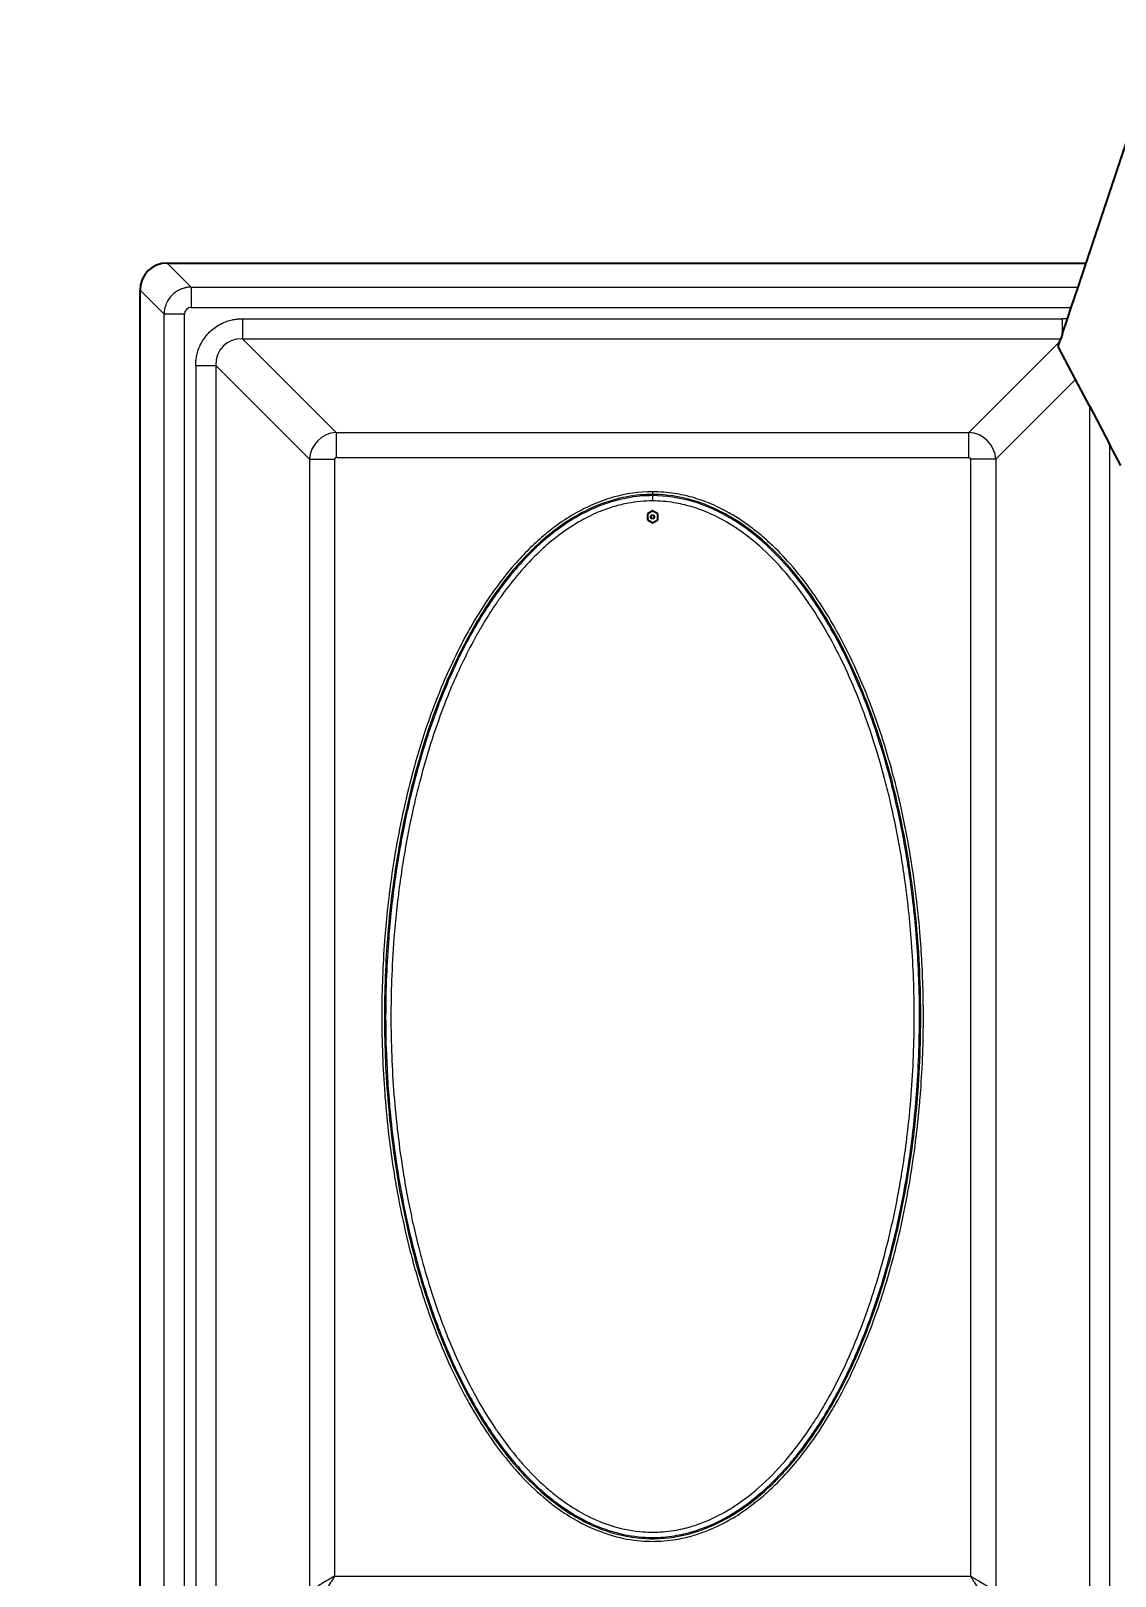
# Model space of a CAD drawing. Header units: millimetres. Extents: x 0 to 1486, y 0 to 1051.
# Drawn here: x 1017.37 to 1048.79, y 242.99 to 287.73 of the extents above; entities that cross this region are included whole.
import ezdxf

# ---------------------------------------------------------------- set-up
doc = ezdxf.new("R2010")
doc.units = ezdxf.units.MM
doc.header["$LTSCALE"] = 1.25
for name, color, linetype, lineweight, true_color in [('Bemaßungen(DIN)', 7, 'Continuous', 5, 0x262659), ('Sichtbare Kanten(DIN)', 7, 'Continuous', 25, 0x262659), ('Sichtbare tangentiale Kanten(DIN)', 7, 'Continuous', 15, 0x1a1a3e)]:
    doc.layers.add(name, color=color, linetype=linetype, lineweight=lineweight, true_color=true_color)
doc.styles.add('Aktuell-DINGroßer Text', font='arial.ttf')
doc.dimstyles.new('STANDARD-DIN', dxfattribs={"dimscale": 1.25, "dimtxt": 5.25, "dimasz": 2.5, "dimexe": 3.175, "dimexo": 0, "dimgap": 0.8, "dimtad": 1, "dimrnd": 1e-08, "dimtxsty": 'Aktuell-DINGroßer Text', "dimcen": 0.09, "dimdle": 10, "dimclrd": 256, "dimclre": 256, "dimclrt": 256, "dimazin": 2, "dimtfac": 0.666667, "dimtmove": 0, "dimatfit": 3, "dimfxl": 1, "dimtolj": 1, "dimlwd": 25, "dimlwe": 25, "dimarcsym": 0})

# ---------------------------------------------------------------- blocks, each defined once
blk = doc.blocks.new('*D37')
at = {"layer": 'Bemaßungen(DIN)', "color": 250, "linetype": 'Continuous', "lineweight": 25, "true_color": 0x3f3f3f, "transparency": 16777216}
for p, q in [((1105.173, 296.347), (1131.662, 297.272)), ((1081.138, 283.508), (1131.662, 281.744))]:
    blk.add_line(p, q, dxfattribs=at)
for start, end in [(2.81942, 3.63885), (358, 2), (356.36115, 357.18058)]:
    blk.add_arc((909.321, 289.508), 218.508, start, end, dxfattribs=at)
at = {"layer": 'Bemaßungen(DIN)', "color": 250, "linetype": 'Continuous', "true_color": 0x3f3f3f, "transparency": 16777216}
for points in [[(1128.085, 300.278), (1127.044, 300.234), (1127.696, 297.134)], [(1127.044, 278.782), (1128.085, 278.738), (1127.696, 281.882)]]:
    blk.add_solid(points, dxfattribs=at)
at = {"layer": 'Defpoints', "color": 0, "linetype": 'Continuous', "transparency": 16777216}
for p in [(1105.173, 296.347), (909.321, 289.508), (1127.814, 286.966), (1081.138, 283.508)]:
    blk.add_point(p, dxfattribs=at)
at = {"layer": 'Bemaßungen(DIN)', "color": 179, "linetype": 'Continuous', "lineweight": 25, "true_color": 0x262659, "transparency": 16777216, "insert": (1120.267, 285.488), "char_height": 6.5625, "attachment_point": 1, "rotation": 90, "style": 'Aktuell-DINGroßer Text'}
blk.add_mtext('\\A1;4°', dxfattribs=at)
blk = doc.blocks.new('_DotSmall')
at = {"color": 0, "linetype": 'ByBlock', "const_width": 0.5}
blk.add_lwpolyline([(-0.0625, 0, 1), (0.0625, 0, 1)], format="xyb", close=True, dxfattribs=at)
blk = doc.blocks.new('*D87')
at = {"layer": 'Bemaßungen(DIN)', "color": 250, "linetype": 'Continuous', "lineweight": 25, "true_color": 0x3f3f3f, "transparency": 16777216}
for p, q in [((1035.388, 355.358), (1173.308, 355.358)), ((1169.339, 223.658), (1169.339, 355.358)), ((1035.388, 223.658), (1173.308, 223.658))]:
    blk.add_line(p, q, dxfattribs=at)
at = {"layer": 'Defpoints', "color": 0, "linetype": 'Continuous', "transparency": 16777216}
for p in [(1035.388, 355.358), (1169.339, 355.358), (1035.388, 223.658)]:
    blk.add_point(p, dxfattribs=at)
at = {"layer": 'Bemaßungen(DIN)', "color": 250, "linetype": 'Continuous', "lineweight": 25, "true_color": 0x3f3f3f, "transparency": 16777216, "xscale": 3.125, "yscale": 3.125, "zscale": 3.125}
for p, rotation in [((1169.339, 355.358), 90), ((1169.339, 223.658), 270)]:
    blk.add_blockref('_DotSmall', p, dxfattribs=dict(at, rotation=rotation))
at = {"layer": 'Bemaßungen(DIN)', "color": 179, "linetype": 'Continuous', "lineweight": 25, "true_color": 0x262659, "transparency": 16777216, "insert": (1160.451, 273.185), "char_height": 6.5625, "attachment_point": 1, "rotation": 90, "style": 'Aktuell-DINGroßer Text'}
blk.add_mtext('\\A1;131,7{\\H4.375;±0,1}', dxfattribs=at)

msp = doc.modelspace()

# ---------------------------------------------------------------- linework, layer by layer
at = {"layer": 'Sichtbare Kanten(DIN)'}
for p, q in [((1047.948, 281.008), (1056.011, 305.198)), ((1021.326, 281.008), (1047.948, 281.008)), ((1047.717, 280.314), (1047.948, 281.008)), ((1020.538, 167.096), (1020.538, 280.22)), ((1047.52, 279.724), (1047.717, 280.314)), ((1047.408, 279.389), (1047.52, 279.724)), ((1047.267, 278.966), (1047.408, 279.389)), ((1047.191, 278.737), (1047.216, 278.814)), ((1047.267, 278.966), (1047.216, 278.814)), ((1047.142, 278.59), (1047.191, 278.737)), ((1047.643, 277.637), (1047.142, 278.59)), ((1048.044, 276.874), (1047.643, 277.637)), ((1048.044, 276.874), (1048.626, 275.766)), ((1048.954, 275.142), (1048.626, 275.766)), ((1035.388, 273.831), (1035.238, 273.745)), ((1035.238, 273.745), (1035.238, 273.572)), ((1035.238, 273.572), (1035.388, 273.485)), ((1035.338, 273.687), (1035.388, 273.716)), ((1035.338, 273.629), (1035.338, 273.687)), ((1035.388, 273.6), (1035.338, 273.629)), ((1035.538, 273.745), (1035.388, 273.831)), ((1035.388, 273.716), (1035.438, 273.687)), ((1035.438, 273.629), (1035.388, 273.6)), ((1035.388, 273.485), (1035.538, 273.572)), ((1035.438, 273.687), (1035.438, 273.629)), ((1035.538, 273.572), (1035.538, 273.745))]:
    msp.add_line(p, q, dxfattribs=at)
msp.add_ellipse((1021.351, 280.196), major_axis=(-0.583, 0.583), ratio=0.970288, start_param=5.512866, end_param=7.053504, dxfattribs=at)
at = {"layer": 'Sichtbare tangentiale Kanten(DIN)'}
for p, q in [((1021.326, 281.008), (1022.02, 280.314)), ((1020.538, 280.22), (1021.232, 279.527)), ((1022.02, 280.314), (1047.717, 280.314)), ((1022.02, 280.314), (1022.02, 279.724)), ((1022.02, 279.724), (1047.52, 279.724)), ((1021.232, 167.79), (1021.232, 279.527)), ((1021.823, 279.527), (1021.232, 279.527)), ((1021.823, 167.79), (1021.823, 279.527)), ((1023.509, 279.396), (1047.267, 279.396)), ((1023.509, 279.396), (1023.509, 278.814)), ((1047.267, 278.966), (1047.267, 279.396)), ((1023.509, 278.814), (1047.216, 278.814)), ((1023.509, 278.814), (1026.221, 276.102)), ((1047.191, 278.737), (1044.556, 276.102)), ((1022.151, 278.037), (1022.151, 241.956)), ((1022.151, 278.037), (1022.733, 278.037)), ((1022.733, 278.037), (1022.733, 241.956)), ((1022.733, 278.037), (1025.445, 275.326)), ((1047.643, 277.637), (1045.332, 275.326)), ((1048.044, 276.874), (1048.044, 241.956)), ((1026.221, 276.102), (1044.556, 276.102)), ((1026.221, 276.102), (1026.221, 275.374)), ((1044.556, 275.374), (1044.556, 276.102)), ((1048.626, 275.766), (1048.626, 241.956)), ((1025.445, 275.326), (1025.445, 242.538)), ((1025.445, 275.326), (1026.172, 275.326)), ((1026.172, 275.326), (1026.172, 242.986)), ((1026.221, 275.374), (1044.556, 275.374)), ((1045.332, 275.326), (1044.604, 275.326)), ((1044.604, 275.326), (1044.604, 242.986)), ((1045.332, 275.326), (1045.332, 242.538)), ((1035.388, 274.385), (1035.388, 274.309)), ((1035.388, 274.309), (1035.388, 274.273)), ((1035.388, 274.273), (1035.388, 274.119)), ((1026.172, 242.986), (1044.604, 242.986))]:
    msp.add_line(p, q, dxfattribs=at)
for centre, major_axis, ratio, start_param, end_param in [((1022.026, 279.521), (0.146, -0.146), 0.970883, 2.370846, 3.912339), ((1023.593, 277.953), (-0.65, 0.65), 0.870843, 5.527084, 7.039287), ((1026.224, 275.323), (0.566, 0.566), 0.950188, 0.814511, 2.327081), ((1044.553, 275.323), (-0.566, 0.566), 0.950188, 3.956104, 5.468674), ((1026.224, 275.323), (-0.0375, 0.0375), 0.943242, 5.526901, 7.03947), ((1044.553, 275.323), (0.0375, 0.0375), 0.943242, 5.526901, 7.03947)]:
    msp.add_ellipse(centre, major_axis=major_axis, ratio=ratio, start_param=start_param, end_param=end_param, dxfattribs=at)
for points, knots in [([(1022.02, 280.314), (1021.991, 280.314), (1021.962, 280.312), (1021.933, 280.308), (1021.911, 280.305), (1021.889, 280.301), (1021.868, 280.296), (1021.861, 280.295), (1021.854, 280.293), (1021.847, 280.291), (1021.818, 280.284), (1021.79, 280.276), (1021.763, 280.266), (1021.749, 280.261), (1021.735, 280.255), (1021.722, 280.25), (1021.708, 280.244), (1021.695, 280.238), (1021.682, 280.231), (1021.603, 280.192), (1021.531, 280.14), (1021.468, 280.078), (1021.406, 280.016), (1021.354, 279.943), (1021.315, 279.864), (1021.309, 279.851), (1021.303, 279.838), (1021.297, 279.825), (1021.291, 279.811), (1021.286, 279.797), (1021.281, 279.784), (1021.271, 279.756), (1021.262, 279.728), (1021.255, 279.7), (1021.253, 279.693), (1021.252, 279.686), (1021.25, 279.678), (1021.245, 279.657), (1021.242, 279.635), (1021.239, 279.614), (1021.235, 279.585), (1021.233, 279.556), (1021.232, 279.527)], [-3.12982, -3.12982, -3.12982, -3.12982, -3.041776, -3.041776, -3.041776, -2.975742, -2.975742, -2.975742, -2.953731, -2.953731, -2.953731, -2.865686, -2.865686, -2.865686, -2.821663, -2.821663, -2.821663, -2.777642, -2.777642, -2.777642, -2.513508, -2.513508, -2.513508, -2.249374, -2.249374, -2.249374, -2.205353, -2.205353, -2.205353, -2.161329, -2.161329, -2.161329, -2.073285, -2.073285, -2.073285, -2.051273, -2.051273, -2.051273, -1.98524, -1.98524, -1.98524, -1.897195, -1.897195, -1.897195, -1.897195]), ([(1022.151, 278.037), (1022.151, 278.063), (1022.151, 278.089), (1022.153, 278.115), (1022.154, 278.134), (1022.155, 278.154), (1022.157, 278.173), (1022.158, 278.179), (1022.158, 278.186), (1022.159, 278.192), (1022.162, 278.218), (1022.165, 278.243), (1022.169, 278.269), (1022.172, 278.281), (1022.174, 278.294), (1022.176, 278.307), (1022.179, 278.319), (1022.181, 278.332), (1022.184, 278.344), (1022.19, 278.369), (1022.196, 278.394), (1022.203, 278.419), (1022.21, 278.443), (1022.217, 278.468), (1022.226, 278.492), (1022.234, 278.516), (1022.243, 278.54), (1022.252, 278.563), (1022.262, 278.587), (1022.272, 278.61), (1022.283, 278.633), (1022.338, 278.747), (1022.408, 278.853), (1022.492, 278.948), (1022.509, 278.966), (1022.526, 278.985), (1022.544, 279.003), (1022.562, 279.02), (1022.58, 279.038), (1022.599, 279.054), (1022.693, 279.138), (1022.799, 279.209), (1022.914, 279.263), (1022.937, 279.274), (1022.96, 279.284), (1022.983, 279.294), (1023.007, 279.303), (1023.031, 279.312), (1023.055, 279.321), (1023.079, 279.329), (1023.103, 279.337), (1023.128, 279.343), (1023.152, 279.35), (1023.177, 279.357), (1023.202, 279.362), (1023.215, 279.365), (1023.227, 279.368), (1023.24, 279.37), (1023.252, 279.373), (1023.265, 279.375), (1023.278, 279.377), (1023.303, 279.381), (1023.329, 279.385), (1023.354, 279.387), (1023.361, 279.388), (1023.367, 279.389), (1023.373, 279.389), (1023.393, 279.391), (1023.412, 279.393), (1023.431, 279.394), (1023.457, 279.395), (1023.483, 279.396), (1023.509, 279.396)], [-5.513202, -5.513202, -5.513202, -5.513202, -5.436809, -5.436809, -5.436809, -5.379514, -5.379514, -5.379514, -5.360415, -5.360415, -5.360415, -5.284022, -5.284022, -5.284022, -5.245825, -5.245825, -5.245825, -5.207629, -5.207629, -5.207629, -5.131235, -5.131235, -5.131235, -5.054842, -5.054842, -5.054842, -4.978448, -4.978448, -4.978448, -4.902055, -4.902055, -4.902055, -4.520088, -4.520088, -4.520088, -4.443694, -4.443694, -4.443694, -4.367301, -4.367301, -4.367301, -3.985334, -3.985334, -3.985334, -3.90894, -3.90894, -3.90894, -3.832547, -3.832547, -3.832547, -3.756153, -3.756153, -3.756153, -3.67976, -3.67976, -3.67976, -3.641563, -3.641563, -3.641563, -3.603367, -3.603367, -3.603367, -3.526973, -3.526973, -3.526973, -3.507875, -3.507875, -3.507875, -3.45058, -3.45058, -3.45058, -3.374186, -3.374186, -3.374186, -3.374186]), ([(1047.408, 279.389), (1047.406, 279.389), (1047.405, 279.389), (1047.403, 279.389), (1047.384, 279.391), (1047.364, 279.393), (1047.345, 279.394), (1047.319, 279.395), (1047.293, 279.396), (1047.267, 279.396)], [-3.5130653, -3.5130653, -3.5130653, -3.5130653, -3.5078747, -3.5078747, -3.5078747, -3.4505797, -3.4505797, -3.4505797, -3.3741862, -3.3741862, -3.3741862, -3.3741862]), ([(1035.388, 274.385), (1035.601, 274.385), (1035.815, 274.368), (1036.025, 274.335), (1036.197, 274.308), (1036.367, 274.271), (1036.534, 274.224), (1036.71, 274.174), (1036.882, 274.114), (1037.051, 274.044), (1037.24, 273.965), (1037.423, 273.875), (1037.601, 273.775), (1037.733, 273.7), (1037.863, 273.62), (1037.989, 273.535), (1038.183, 273.403), (1038.37, 273.26), (1038.549, 273.109), (1038.641, 273.031), (1038.73, 272.951), (1038.817, 272.87), (1039.012, 272.687), (1039.198, 272.495), (1039.374, 272.294), (1039.598, 272.04), (1039.807, 271.774), (1040.003, 271.498), (1040.031, 271.458), (1040.059, 271.418), (1040.087, 271.378), (1040.307, 271.06), (1040.511, 270.731), (1040.7, 270.394), (1040.725, 270.35), (1040.75, 270.306), (1040.774, 270.262), (1040.935, 269.967), (1041.086, 269.666), (1041.228, 269.361), (1041.391, 269.008), (1041.542, 268.65), (1041.681, 268.287), (1041.956, 267.572), (1042.187, 266.84), (1042.381, 266.1), (1042.383, 266.094), (1042.384, 266.088), (1042.386, 266.082), (1042.582, 265.333), (1042.74, 264.575), (1042.865, 263.811), (1042.932, 263.406), (1042.989, 262.999), (1043.037, 262.591), (1043.079, 262.231), (1043.115, 261.869), (1043.143, 261.507), (1043.189, 260.928), (1043.218, 260.347), (1043.229, 259.766), (1043.233, 259.573), (1043.235, 259.381), (1043.235, 259.189), (1043.235, 258.468), (1043.209, 257.748), (1043.156, 257.03), (1043.152, 256.977), (1043.148, 256.923), (1043.144, 256.87), (1043.082, 256.099), (1042.99, 255.33), (1042.865, 254.566), (1042.864, 254.558), (1042.863, 254.55), (1042.861, 254.543), (1042.737, 253.787), (1042.58, 253.036), (1042.386, 252.296), (1042.337, 252.109), (1042.286, 251.923), (1042.233, 251.738), (1042.071, 251.18), (1041.888, 250.628), (1041.679, 250.086), (1041.644, 249.993), (1041.607, 249.9), (1041.57, 249.807), (1041.318, 249.182), (1041.031, 248.571), (1040.701, 247.983), (1040.656, 247.905), (1040.611, 247.827), (1040.566, 247.749), (1040.415, 247.494), (1040.256, 247.243), (1040.087, 246.999), (1039.989, 246.858), (1039.887, 246.718), (1039.783, 246.582), (1039.652, 246.411), (1039.516, 246.245), (1039.374, 246.083), (1039.189, 245.873), (1038.995, 245.671), (1038.789, 245.481), (1038.711, 245.409), (1038.631, 245.338), (1038.549, 245.269), (1038.329, 245.083), (1038.097, 244.91), (1037.854, 244.755), (1037.771, 244.702), (1037.686, 244.651), (1037.601, 244.603), (1037.382, 244.479), (1037.154, 244.371), (1036.919, 244.281), (1036.793, 244.233), (1036.664, 244.19), (1036.534, 244.153), (1036.379, 244.109), (1036.221, 244.074), (1036.063, 244.048), (1035.84, 244.011), (1035.614, 243.992), (1035.388, 243.992), (1035.277, 243.992), (1035.166, 243.997), (1035.055, 244.006), (1034.781, 244.028), (1034.508, 244.078), (1034.243, 244.153), (1034.238, 244.154), (1034.234, 244.156), (1034.229, 244.157), (1033.937, 244.24), (1033.654, 244.354), (1033.383, 244.491), (1033.313, 244.527), (1033.244, 244.564), (1033.176, 244.603), (1032.944, 244.734), (1032.721, 244.882), (1032.509, 245.043), (1032.413, 245.116), (1032.319, 245.191), (1032.227, 245.269), (1031.992, 245.468), (1031.77, 245.683), (1031.56, 245.908), (1031.507, 245.966), (1031.454, 246.024), (1031.402, 246.083), (1031.147, 246.374), (1030.91, 246.681), (1030.69, 246.999), (1030.67, 247.028), (1030.65, 247.057), (1030.631, 247.086), (1030.433, 247.377), (1030.248, 247.677), (1030.076, 247.983), (1030.02, 248.082), (1029.966, 248.181), (1029.913, 248.281), (1029.638, 248.799), (1029.395, 249.333), (1029.179, 249.878), (1029.151, 249.947), (1029.124, 250.016), (1029.097, 250.086), (1028.889, 250.628), (1028.705, 251.18), (1028.544, 251.738), (1028.49, 251.923), (1028.439, 252.109), (1028.39, 252.296), (1028.223, 252.935), (1028.083, 253.581), (1027.968, 254.232), (1027.948, 254.343), (1027.929, 254.455), (1027.911, 254.566), (1027.786, 255.33), (1027.694, 256.099), (1027.633, 256.87), (1027.631, 256.898), (1027.628, 256.927), (1027.626, 256.955), (1027.57, 257.698), (1027.542, 258.443), (1027.542, 259.189), (1027.542, 259.26), (1027.542, 259.33), (1027.542, 259.401), (1027.547, 260.104), (1027.577, 260.807), (1027.633, 261.507), (1027.643, 261.638), (1027.654, 261.768), (1027.667, 261.898), (1027.726, 262.538), (1027.807, 263.177), (1027.911, 263.811), (1027.971, 264.174), (1028.038, 264.537), (1028.113, 264.897), (1028.196, 265.294), (1028.288, 265.689), (1028.39, 266.082), (1028.502, 266.508), (1028.626, 266.932), (1028.763, 267.351), (1028.866, 267.667), (1028.978, 267.981), (1029.097, 268.291), (1029.152, 268.433), (1029.208, 268.574), (1029.266, 268.714), (1029.497, 269.274), (1029.757, 269.821), (1030.052, 270.35), (1030.06, 270.365), (1030.068, 270.379), (1030.076, 270.394), (1030.266, 270.731), (1030.469, 271.06), (1030.69, 271.378), (1030.699, 271.392), (1030.709, 271.406), (1030.719, 271.42), (1030.931, 271.723), (1031.158, 272.016), (1031.402, 272.294), (1031.531, 272.44), (1031.664, 272.582), (1031.803, 272.719), (1031.939, 272.854), (1032.081, 272.984), (1032.227, 273.109), (1032.359, 273.221), (1032.496, 273.328), (1032.636, 273.429), (1032.81, 273.554), (1032.99, 273.67), (1033.175, 273.775), (1033.325, 273.859), (1033.48, 273.937), (1033.637, 274.006), (1033.834, 274.092), (1034.036, 274.165), (1034.243, 274.224), (1034.615, 274.329), (1035.002, 274.385), (1035.388, 274.385)], [0, 0, 0, 0, 0.639708, 0.639708, 0.639708, 1.160348, 1.160348, 1.160348, 1.708499, 1.708499, 1.708499, 2.321068, 2.321068, 2.321068, 2.777127, 2.777127, 2.777127, 3.481707, 3.481707, 3.481707, 3.840961, 3.840961, 3.840961, 4.642216, 4.642216, 4.642216, 5.656868, 5.656868, 5.656868, 5.802986, 5.802986, 5.802986, 6.963587, 6.963587, 6.963587, 7.114552, 7.114552, 7.114552, 8.124051, 8.124051, 8.124051, 9.289556, 9.289556, 9.289556, 11.587453, 11.587453, 11.587453, 11.605982, 11.605982, 11.605982, 13.927144, 13.927144, 13.927144, 15.159529, 15.159529, 15.159529, 16.248341, 16.248341, 16.248341, 17.992352, 17.992352, 17.992352, 18.569576, 18.569576, 18.569576, 20.730291, 20.730291, 20.730291, 20.890769, 20.890769, 20.890769, 23.211965, 23.211965, 23.211965, 23.235727, 23.235727, 23.235727, 25.53318, 25.53318, 25.53318, 26.112017, 26.112017, 26.112017, 27.854377, 27.854377, 27.854377, 28.153739, 28.153739, 28.153739, 30.175566, 30.175566, 30.175566, 30.445968, 30.445968, 30.445968, 31.33622, 31.33622, 31.33622, 31.85246, 31.85246, 31.85246, 32.496894, 32.496894, 32.496894, 33.336993, 33.336993, 33.336993, 33.657412, 33.657412, 33.657412, 34.522413, 34.522413, 34.522413, 34.818036, 34.818036, 34.818036, 35.57249, 35.57249, 35.57249, 35.978641, 35.978641, 35.978641, 36.46173, 36.46173, 36.46173, 37.139135, 37.139135, 37.139135, 37.472442, 37.472442, 37.472442, 38.299742, 38.299742, 38.299742, 38.313597, 38.313597, 38.313597, 39.224503, 39.224503, 39.224503, 39.460285, 39.460285, 39.460285, 40.259784, 40.259784, 40.259784, 40.620853, 40.620853, 40.620853, 41.545701, 41.545701, 41.545701, 41.781511, 41.781511, 41.781511, 42.942132, 42.942132, 42.942132, 43.047049, 43.047049, 43.047049, 44.102719, 44.102719, 44.102719, 44.442229, 44.442229, 44.442229, 46.200033, 46.200033, 46.200033, 46.423921, 46.423921, 46.423921, 48.166433, 48.166433, 48.166433, 48.745108, 48.745108, 48.745108, 50.727284, 50.727284, 50.727284, 51.066318, 51.066318, 51.066318, 53.387519, 53.387519, 53.387519, 53.473034, 53.473034, 53.473034, 55.708716, 55.708716, 55.708716, 55.921312, 55.921312, 55.921312, 58.029915, 58.029915, 58.029915, 58.421576, 58.421576, 58.421576, 60.351166, 60.351166, 60.351166, 61.455449, 61.455449, 61.455449, 62.672368, 62.672368, 62.672368, 63.995258, 63.995258, 63.995258, 64.993535, 64.993535, 64.993535, 65.448701, 65.448701, 65.448701, 67.264643, 67.264643, 67.264643, 67.314699, 67.314699, 67.314699, 68.475297, 68.475297, 68.475297, 68.525889, 68.525889, 68.525889, 69.636002, 69.636002, 69.636002, 70.220476, 70.220476, 70.220476, 70.796631, 70.796631, 70.796631, 71.316647, 71.316647, 71.316647, 71.957253, 71.957253, 71.957253, 72.473802, 72.473802, 72.473802, 73.117889, 73.117889, 73.117889, 74.278288, 74.278288, 74.278288, 74.278288]), ([(1035.388, 274.309), (1035.65, 274.309), (1036.209, 274.253), (1037.083, 273.983), (1037.962, 273.499), (1038.811, 272.808), (1039.571, 271.98), (1040.202, 271.097), (1040.935, 269.861), (1041.672, 268.217), (1042.297, 266.232), (1042.715, 264.346), (1043.029, 262.256), (1043.195, 259.812), (1043.122, 256.957), (1042.782, 254.26), (1042.224, 251.854), (1041.507, 249.743), (1040.664, 247.98), (1039.706, 246.551), (1038.801, 245.548), (1037.869, 244.814), (1036.98, 244.355), (1036.047, 244.087), (1035.065, 244.033), (1034.144, 244.233), (1033.39, 244.556), (1032.76, 244.935), (1032.158, 245.411), (1031.554, 246.006), (1030.985, 246.695), (1030.444, 247.489), (1029.839, 248.543), (1029.195, 249.959), (1028.556, 251.849), (1028.005, 254.205), (1027.674, 256.774), (1027.585, 259.427), (1027.713, 261.998), (1028.09, 264.65), (1028.682, 266.975), (1029.383, 268.861), (1029.994, 270.128), (1030.61, 271.147), (1031.183, 271.942), (1031.908, 272.754), (1032.733, 273.447), (1033.683, 273.98), (1034.551, 274.253), (1035.141, 274.309), (1035.388, 274.309)], [0, 0, 0, 0, 0.801473, 1.708499, 2.777127, 3.840961, 5.018658, 6.172353, 7.114552, 9.351003, 11.587453, 13.373491, 15.159529, 17.94491, 20.730291, 23.740723, 26.112017, 28.153739, 30.445968, 31.987116, 33.336993, 34.522413, 35.57249, 36.368743, 37.472442, 38.554664, 39.224503, 39.965544, 40.78815, 41.545701, 42.532728, 43.487478, 44.442229, 46.200033, 48.166433, 50.445565, 53.473034, 55.947305, 58.421576, 61.208417, 63.995258, 65.629951, 67.264643, 68.228999, 69.222094, 70.220476, 71.519846, 72.473802, 73.523577, 74.278288, 74.278288, 74.278288, 74.278288]), ([(1035.388, 274.273), (1035.781, 274.273), (1036.174, 274.212), (1036.55, 274.102), (1036.72, 274.052), (1036.887, 273.991), (1037.05, 273.922), (1037.246, 273.838), (1037.437, 273.741), (1037.621, 273.634), (1037.736, 273.566), (1037.849, 273.494), (1037.959, 273.419), (1038.169, 273.275), (1038.37, 273.117), (1038.561, 272.95), (1038.603, 272.913), (1038.646, 272.875), (1038.687, 272.837), (1038.93, 272.614), (1039.158, 272.376), (1039.371, 272.126), (1039.432, 272.055), (1039.492, 271.983), (1039.551, 271.91), (1039.733, 271.683), (1039.904, 271.449), (1040.066, 271.209), (1040.116, 271.135), (1040.165, 271.06), (1040.214, 270.985), (1040.372, 270.738), (1040.522, 270.485), (1040.664, 270.228), (1040.671, 270.215), (1040.678, 270.202), (1040.686, 270.188), (1040.841, 269.904), (1040.986, 269.614), (1041.122, 269.321), (1041.286, 268.969), (1041.436, 268.612), (1041.575, 268.25), (1041.588, 268.216), (1041.601, 268.181), (1041.614, 268.146), (1041.738, 267.819), (1041.852, 267.489), (1041.958, 267.156), (1042.083, 266.763), (1042.197, 266.366), (1042.3, 265.967), (1042.36, 265.733), (1042.416, 265.498), (1042.469, 265.262), (1042.583, 264.755), (1042.681, 264.245), (1042.764, 263.732), (1042.785, 263.6), (1042.806, 263.468), (1042.825, 263.335), (1042.916, 262.715), (1042.985, 262.092), (1043.034, 261.467), (1043.089, 260.762), (1043.118, 260.054), (1043.122, 259.347), (1043.122, 259.294), (1043.122, 259.241), (1043.122, 259.189), (1043.122, 258.428), (1043.093, 257.668), (1043.034, 256.91), (1043.021, 256.745), (1043.006, 256.579), (1042.991, 256.413), (1042.934, 255.822), (1042.859, 255.232), (1042.764, 254.645), (1042.703, 254.265), (1042.633, 253.885), (1042.554, 253.508), (1042.478, 253.14), (1042.393, 252.774), (1042.3, 252.41), (1042.138, 251.782), (1041.95, 251.159), (1041.731, 250.548), (1041.693, 250.442), (1041.654, 250.336), (1041.614, 250.231), (1041.51, 249.955), (1041.399, 249.681), (1041.281, 249.409), (1041.096, 248.985), (1040.894, 248.567), (1040.67, 248.161), (1040.668, 248.157), (1040.666, 248.153), (1040.664, 248.149), (1040.528, 247.902), (1040.385, 247.66), (1040.233, 247.422), (1040.178, 247.337), (1040.123, 247.252), (1040.066, 247.169), (1039.902, 246.926), (1039.728, 246.689), (1039.544, 246.459), (1039.487, 246.389), (1039.429, 246.32), (1039.371, 246.251), (1039.164, 246.009), (1038.944, 245.778), (1038.71, 245.561), (1038.661, 245.516), (1038.611, 245.471), (1038.561, 245.427), (1038.366, 245.257), (1038.162, 245.098), (1037.948, 244.952), (1037.841, 244.879), (1037.732, 244.81), (1037.621, 244.744), (1037.527, 244.69), (1037.432, 244.638), (1037.336, 244.589), (1037.13, 244.485), (1036.918, 244.395), (1036.699, 244.322), (1036.65, 244.305), (1036.6, 244.29), (1036.55, 244.275), (1036.378, 244.224), (1036.203, 244.184), (1036.026, 244.156), (1035.815, 244.122), (1035.602, 244.105), (1035.388, 244.105), (1035.29, 244.105), (1035.191, 244.108), (1035.093, 244.116), (1034.799, 244.138), (1034.508, 244.192), (1034.226, 244.275), (1034.21, 244.28), (1034.193, 244.285), (1034.177, 244.29), (1033.839, 244.394), (1033.515, 244.539), (1033.21, 244.713), (1033.192, 244.723), (1033.174, 244.734), (1033.156, 244.744), (1032.955, 244.862), (1032.763, 244.992), (1032.578, 245.132), (1032.454, 245.226), (1032.333, 245.325), (1032.216, 245.427), (1032.148, 245.486), (1032.082, 245.547), (1032.016, 245.608), (1031.801, 245.811), (1031.598, 246.026), (1031.407, 246.25), (1031.176, 246.52), (1030.962, 246.802), (1030.762, 247.093), (1030.745, 247.118), (1030.727, 247.143), (1030.71, 247.169), (1030.601, 247.33), (1030.496, 247.495), (1030.394, 247.662), (1030.297, 247.822), (1030.203, 247.985), (1030.113, 248.149), (1030.01, 248.335), (1029.912, 248.523), (1029.818, 248.713), (1029.629, 249.096), (1029.457, 249.486), (1029.298, 249.881), (1029.252, 249.997), (1029.206, 250.114), (1029.162, 250.231), (1028.964, 250.756), (1028.789, 251.289), (1028.635, 251.828), (1028.58, 252.021), (1028.527, 252.215), (1028.477, 252.41), (1028.356, 252.879), (1028.25, 253.352), (1028.158, 253.827), (1028.105, 254.099), (1028.056, 254.372), (1028.012, 254.645), (1027.891, 255.396), (1027.802, 256.152), (1027.742, 256.91), (1027.722, 257.166), (1027.706, 257.423), (1027.693, 257.679), (1027.667, 258.182), (1027.654, 258.685), (1027.654, 259.189), (1027.654, 259.582), (1027.662, 259.976), (1027.678, 260.37), (1027.692, 260.736), (1027.714, 261.102), (1027.743, 261.467), (1027.784, 261.997), (1027.84, 262.525), (1027.911, 263.051), (1027.942, 263.279), (1027.976, 263.506), (1028.012, 263.732), (1028.092, 264.223), (1028.185, 264.711), (1028.292, 265.196), (1028.35, 265.454), (1028.411, 265.711), (1028.477, 265.967), (1028.592, 266.415), (1028.721, 266.86), (1028.865, 267.3), (1028.957, 267.584), (1029.056, 267.866), (1029.162, 268.146), (1029.193, 268.229), (1029.225, 268.311), (1029.258, 268.394), (1029.4, 268.754), (1029.553, 269.111), (1029.72, 269.462), (1029.844, 269.721), (1029.974, 269.977), (1030.113, 270.228), (1030.169, 270.33), (1030.226, 270.431), (1030.285, 270.532), (1030.414, 270.752), (1030.549, 270.969), (1030.692, 271.182), (1030.698, 271.191), (1030.704, 271.2), (1030.71, 271.209), (1030.847, 271.412), (1030.991, 271.611), (1031.143, 271.805), (1031.228, 271.914), (1031.315, 272.021), (1031.405, 272.127), (1031.594, 272.347), (1031.793, 272.558), (1032.004, 272.758), (1032.074, 272.823), (1032.144, 272.888), (1032.216, 272.95), (1032.399, 273.111), (1032.591, 273.262), (1032.792, 273.401), (1032.91, 273.483), (1033.031, 273.561), (1033.155, 273.634), (1033.325, 273.733), (1033.5, 273.823), (1033.68, 273.902), (1033.857, 273.98), (1034.04, 274.047), (1034.226, 274.102), (1034.367, 274.143), (1034.51, 274.178), (1034.654, 274.204), (1034.896, 274.249), (1035.142, 274.273), (1035.388, 274.273)], [0, 0, 0, 0, 1.13436, 1.13436, 1.13436, 1.648132, 1.648132, 1.648132, 2.268893, 2.268893, 2.268893, 2.658644, 2.658644, 2.658644, 3.403508, 3.403508, 3.403508, 3.570243, 3.570243, 3.570243, 4.538009, 4.538009, 4.538009, 4.814995, 4.814995, 4.814995, 5.672522, 5.672522, 5.672522, 5.936787, 5.936787, 5.936787, 6.807049, 6.807049, 6.807049, 6.85221, 6.85221, 6.85221, 7.813767, 7.813767, 7.813767, 8.965202, 8.965202, 8.965202, 9.076064, 9.076064, 9.076064, 10.116636, 10.116636, 10.116636, 11.345066, 11.345066, 11.345066, 12.065149, 12.065149, 12.065149, 13.614093, 13.614093, 13.614093, 14.013663, 14.013663, 14.013663, 15.88308, 15.88308, 15.88308, 17.995019, 17.995019, 17.995019, 18.152131, 18.152131, 18.152131, 20.421151, 20.421151, 20.421151, 20.917399, 20.917399, 20.917399, 22.690238, 22.690238, 22.690238, 23.83978, 23.83978, 23.83978, 24.959232, 24.959232, 24.959232, 26.893631, 26.893631, 26.893631, 27.228211, 27.228211, 27.228211, 28.107348, 28.107348, 28.107348, 29.483886, 29.483886, 29.483886, 29.497213, 29.497213, 29.497213, 30.332062, 30.332062, 30.332062, 30.631736, 30.631736, 30.631736, 31.500075, 31.500075, 31.500075, 31.766262, 31.766262, 31.766262, 32.704434, 32.704434, 32.704434, 32.900755, 32.900755, 32.900755, 33.658217, 33.658217, 33.658217, 34.035302, 34.035302, 34.035302, 34.350766, 34.350766, 34.350766, 35.019428, 35.019428, 35.019428, 35.169775, 35.169775, 35.169775, 35.688089, 35.688089, 35.688089, 36.304253, 36.304253, 36.304253, 36.588432, 36.588432, 36.588432, 37.438768, 37.438768, 37.438768, 37.488776, 37.488776, 37.488776, 38.512582, 38.512582, 38.512582, 38.573276, 38.573276, 38.573276, 39.250927, 39.250927, 39.250927, 39.707763, 39.707763, 39.707763, 39.971507, 39.971507, 39.971507, 40.840853, 40.840853, 40.840853, 41.886498, 41.886498, 41.886498, 41.976802, 41.976802, 41.976802, 42.555048, 42.555048, 42.555048, 43.111289, 43.111289, 43.111289, 43.74126, 43.74126, 43.74126, 45.007841, 45.007841, 45.007841, 45.380295, 45.380295, 45.380295, 47.050279, 47.050279, 47.050279, 47.649332, 47.649332, 47.649332, 49.092716, 49.092716, 49.092716, 49.918292, 49.918292, 49.918292, 52.18734, 52.18734, 52.18734, 52.954306, 52.954306, 52.954306, 54.456398, 54.456398, 54.456398, 55.632024, 55.632024, 55.632024, 56.72542, 56.72542, 56.72542, 58.309742, 58.309742, 58.309742, 58.994445, 58.994445, 58.994445, 60.475949, 60.475949, 60.475949, 61.263459, 61.263459, 61.263459, 62.642156, 62.642156, 62.642156, 63.532468, 63.532468, 63.532468, 63.795658, 63.795658, 63.795658, 64.94916, 64.94916, 64.94916, 65.801482, 65.801482, 65.801482, 66.146102, 66.146102, 66.146102, 66.904062, 66.904062, 66.904062, 66.935983, 66.935983, 66.935983, 67.662022, 67.662022, 67.662022, 68.070543, 68.070543, 68.070543, 68.924954, 68.924954, 68.924954, 69.205049, 69.205049, 69.205049, 69.919449, 69.919449, 69.919449, 70.33964, 70.33964, 70.33964, 70.911285, 70.911285, 70.911285, 71.474241, 71.474241, 71.474241, 71.898749, 71.898749, 71.898749, 72.608523, 72.608523, 72.608523, 72.608523]), ([(1035.388, 274.119), (1035.595, 274.119), (1035.802, 274.102), (1036.006, 274.069), (1036.175, 274.042), (1036.343, 274.004), (1036.507, 273.955), (1036.671, 273.907), (1036.832, 273.848), (1036.99, 273.781), (1037.18, 273.7), (1037.365, 273.606), (1037.544, 273.501), (1037.656, 273.436), (1037.765, 273.366), (1037.872, 273.293), (1038.077, 273.152), (1038.273, 272.998), (1038.46, 272.835), (1038.502, 272.798), (1038.543, 272.761), (1038.584, 272.724), (1038.818, 272.509), (1039.038, 272.279), (1039.245, 272.038), (1039.248, 272.035), (1039.251, 272.031), (1039.255, 272.027), (1039.449, 271.8), (1039.632, 271.562), (1039.805, 271.318), (1039.85, 271.253), (1039.895, 271.189), (1039.939, 271.123), (1040.151, 270.81), (1040.347, 270.486), (1040.53, 270.155), (1040.537, 270.141), (1040.544, 270.128), (1040.551, 270.115), (1040.68, 269.88), (1040.801, 269.641), (1040.916, 269.399), (1041.073, 269.07), (1041.218, 268.736), (1041.353, 268.397), (1041.393, 268.296), (1041.432, 268.194), (1041.471, 268.092), (1041.594, 267.768), (1041.707, 267.44), (1041.812, 267.109), (1041.937, 266.719), (1042.049, 266.325), (1042.151, 265.929), (1042.201, 265.736), (1042.248, 265.543), (1042.292, 265.35), (1042.418, 264.806), (1042.524, 264.258), (1042.613, 263.708), (1042.634, 263.576), (1042.654, 263.445), (1042.674, 263.313), (1042.764, 262.696), (1042.833, 262.077), (1042.881, 261.456), (1042.936, 260.754), (1042.965, 260.05), (1042.969, 259.346), (1042.969, 259.293), (1042.969, 259.241), (1042.969, 259.189), (1042.969, 258.432), (1042.94, 257.676), (1042.881, 256.922), (1042.869, 256.762), (1042.855, 256.602), (1042.84, 256.442), (1042.783, 255.849), (1042.708, 255.258), (1042.613, 254.669), (1042.552, 254.291), (1042.482, 253.914), (1042.404, 253.539), (1042.328, 253.174), (1042.244, 252.81), (1042.151, 252.449), (1041.963, 251.716), (1041.738, 250.993), (1041.471, 250.285), (1041.204, 249.577), (1040.894, 248.885), (1040.53, 248.223), (1040.448, 248.075), (1040.364, 247.928), (1040.277, 247.783), (1040.169, 247.604), (1040.057, 247.428), (1039.939, 247.254), (1039.777, 247.015), (1039.606, 246.781), (1039.424, 246.556), (1039.369, 246.486), (1039.312, 246.418), (1039.254, 246.351), (1039.008, 246.063), (1038.744, 245.791), (1038.46, 245.542), (1038.434, 245.52), (1038.408, 245.498), (1038.383, 245.476), (1038.216, 245.335), (1038.042, 245.201), (1037.862, 245.078), (1037.758, 245.007), (1037.652, 244.94), (1037.543, 244.876), (1037.341, 244.758), (1037.131, 244.653), (1036.915, 244.565), (1036.781, 244.511), (1036.645, 244.463), (1036.507, 244.422), (1036.341, 244.373), (1036.172, 244.334), (1036.002, 244.307), (1035.799, 244.274), (1035.594, 244.258), (1035.388, 244.258), (1035.298, 244.258), (1035.209, 244.261), (1035.119, 244.267), (1034.832, 244.287), (1034.546, 244.34), (1034.27, 244.422), (1034.254, 244.427), (1034.238, 244.431), (1034.222, 244.436), (1033.974, 244.513), (1033.733, 244.612), (1033.502, 244.729), (1033.411, 244.776), (1033.321, 244.825), (1033.233, 244.876), (1033.038, 244.991), (1032.851, 245.117), (1032.671, 245.254), (1032.549, 245.346), (1032.431, 245.442), (1032.317, 245.542), (1032.067, 245.761), (1031.833, 245.997), (1031.614, 246.245), (1031.583, 246.28), (1031.552, 246.315), (1031.522, 246.351), (1031.296, 246.615), (1031.085, 246.893), (1030.888, 247.18), (1030.871, 247.205), (1030.854, 247.229), (1030.837, 247.254), (1030.625, 247.568), (1030.429, 247.891), (1030.247, 248.223), (1030.194, 248.318), (1030.143, 248.414), (1030.092, 248.511), (1029.851, 248.975), (1029.635, 249.452), (1029.44, 249.938), (1029.394, 250.053), (1029.349, 250.169), (1029.305, 250.285), (1029.074, 250.898), (1028.875, 251.522), (1028.703, 252.154), (1028.677, 252.252), (1028.651, 252.35), (1028.625, 252.449), (1028.505, 252.915), (1028.4, 253.384), (1028.308, 253.857), (1028.255, 254.127), (1028.207, 254.398), (1028.163, 254.669), (1028.043, 255.416), (1027.954, 256.168), (1027.895, 256.922), (1027.836, 257.676), (1027.807, 258.432), (1027.807, 259.189), (1027.807, 259.536), (1027.813, 259.884), (1027.826, 260.232), (1027.84, 260.64), (1027.863, 261.048), (1027.895, 261.455), (1027.936, 261.982), (1027.992, 262.507), (1028.063, 263.031), (1028.094, 263.257), (1028.127, 263.483), (1028.164, 263.708), (1028.251, 264.249), (1028.355, 264.787), (1028.477, 265.321), (1028.524, 265.524), (1028.573, 265.727), (1028.625, 265.929), (1028.74, 266.374), (1028.868, 266.815), (1029.01, 267.252), (1029.102, 267.534), (1029.201, 267.814), (1029.305, 268.092), (1029.373, 268.271), (1029.443, 268.448), (1029.516, 268.625), (1029.732, 269.147), (1029.975, 269.659), (1030.247, 270.155), (1030.302, 270.255), (1030.359, 270.355), (1030.417, 270.454), (1030.55, 270.682), (1030.69, 270.905), (1030.837, 271.123), (1030.901, 271.217), (1030.966, 271.311), (1031.032, 271.403), (1031.187, 271.618), (1031.35, 271.826), (1031.522, 272.027), (1031.707, 272.243), (1031.903, 272.451), (1032.11, 272.647), (1032.177, 272.711), (1032.246, 272.774), (1032.317, 272.835), (1032.496, 272.992), (1032.683, 273.14), (1032.879, 273.275), (1032.994, 273.355), (1033.112, 273.431), (1033.233, 273.501), (1033.397, 273.598), (1033.567, 273.685), (1033.741, 273.762), (1033.913, 273.837), (1034.09, 273.902), (1034.27, 273.955), (1034.405, 273.995), (1034.543, 274.028), (1034.682, 274.054), (1034.915, 274.097), (1035.152, 274.119), (1035.388, 274.119)], [0, 0, 0, 0, 0.620901, 0.620901, 0.620901, 1.134291, 1.134291, 1.134291, 1.648132, 1.648132, 1.648132, 2.268896, 2.268896, 2.268896, 2.658644, 2.658644, 2.658644, 3.403509, 3.403509, 3.403509, 3.570243, 3.570243, 3.570243, 4.522872, 4.522872, 4.522872, 4.538033, 4.538033, 4.538033, 5.435647, 5.435647, 5.435647, 5.672526, 5.672526, 5.672526, 6.807049, 6.807049, 6.807049, 6.85221, 6.85221, 6.85221, 7.65563, 7.65563, 7.65563, 8.748582, 8.748582, 8.748582, 9.07605, 9.07605, 9.07605, 10.116636, 10.116636, 10.116636, 11.345061, 11.345061, 11.345061, 11.940907, 11.940907, 11.940907, 13.614094, 13.614094, 13.614094, 14.013663, 14.013663, 14.013663, 15.883041, 15.883041, 15.883041, 17.995019, 17.995019, 17.995019, 18.152131, 18.152131, 18.152131, 20.421151, 20.421151, 20.421151, 20.902488, 20.902488, 20.902488, 22.690208, 22.690208, 22.690208, 23.83978, 23.83978, 23.83978, 24.959232, 24.959232, 24.959232, 27.228332, 27.228332, 27.228332, 29.497264, 29.497264, 29.497264, 30.004132, 30.004132, 30.004132, 30.631822, 30.631822, 30.631822, 31.500075, 31.500075, 31.500075, 31.766262, 31.766262, 31.766262, 32.900744, 32.900744, 32.900744, 33.002604, 33.002604, 33.002604, 33.658217, 33.658217, 33.658217, 34.035386, 34.035386, 34.035386, 34.737409, 34.737409, 34.737409, 35.169886, 35.169886, 35.169886, 35.688089, 35.688089, 35.688089, 36.304254, 36.304254, 36.304254, 36.573387, 36.573387, 36.573387, 37.438768, 37.438768, 37.438768, 37.488776, 37.488776, 37.488776, 38.267108, 38.267108, 38.267108, 38.573188, 38.573188, 38.573188, 39.250927, 39.250927, 39.250927, 39.707618, 39.707618, 39.707618, 40.702482, 40.702482, 40.702482, 40.842288, 40.842288, 40.842288, 41.886498, 41.886498, 41.886498, 41.976801, 41.976801, 41.976801, 43.111293, 43.111293, 43.111293, 43.438274, 43.438274, 43.438274, 45.007841, 45.007841, 45.007841, 45.380294, 45.380294, 45.380294, 47.344178, 47.344178, 47.344178, 47.649338, 47.649338, 47.649338, 49.092716, 49.092716, 49.092716, 49.918319, 49.918319, 49.918319, 52.187343, 52.187343, 52.187343, 54.456392, 54.456392, 54.456392, 55.49965, 55.49965, 55.49965, 56.725435, 56.725435, 56.725435, 58.309742, 58.309742, 58.309742, 58.994439, 58.994439, 58.994439, 60.637765, 60.637765, 60.637765, 61.26347, 61.26347, 61.26347, 62.642156, 62.642156, 62.642156, 63.532496, 63.532496, 63.532496, 64.10511, 64.10511, 64.10511, 65.801507, 65.801507, 65.801507, 66.146102, 66.146102, 66.146102, 66.936006, 66.936006, 66.936006, 67.277478, 67.277478, 67.277478, 68.070691, 68.070691, 68.070691, 68.924954, 68.924954, 68.924954, 69.205049, 69.205049, 69.205049, 69.919449, 69.919449, 69.919449, 70.339628, 70.339628, 70.339628, 70.911285, 70.911285, 70.911285, 71.474194, 71.474194, 71.474194, 71.898749, 71.898749, 71.898749, 72.608523, 72.608523, 72.608523, 72.608523]), ([(1026.172, 242.986), (1026.156, 242.976), (1026.14, 242.967), (1026.125, 242.957), (1026.109, 242.948), (1026.093, 242.938), (1026.077, 242.929), (1026.045, 242.91), (1026.014, 242.891), (1025.982, 242.872), (1025.92, 242.835), (1025.858, 242.798), (1025.799, 242.762), (1025.794, 242.759), (1025.788, 242.756), (1025.783, 242.752), (1025.73, 242.72), (1025.679, 242.69), (1025.632, 242.662), (1025.63, 242.66), (1025.628, 242.659), (1025.625, 242.657), (1025.602, 242.644), (1025.58, 242.631), (1025.56, 242.618), (1025.549, 242.612), (1025.538, 242.605), (1025.528, 242.599), (1025.517, 242.593), (1025.508, 242.587), (1025.499, 242.582)], [0, 0, 0, 0, 0.0582986, 0.0582986, 0.0582986, 0.1166461, 0.1166461, 0.1166461, 0.2333101, 0.2333101, 0.2333101, 0.4661518, 0.4661518, 0.4661518, 0.4879572, 0.4879572, 0.4879572, 0.6992172, 0.6992172, 0.6992172, 0.7101229, 0.7101229, 0.7101229, 0.81566, 0.81566, 0.81566, 0.8738958, 0.8738958, 0.8738958, 0.9322887, 0.9322887, 0.9322887, 0.9322887]), ([(1026.172, 242.986), (1026.163, 242.97), (1026.153, 242.954), (1026.144, 242.938), (1026.134, 242.922), (1026.125, 242.906), (1026.115, 242.891), (1026.096, 242.859), (1026.077, 242.827), (1026.058, 242.796), (1026.021, 242.734), (1025.984, 242.672), (1025.949, 242.613), (1025.945, 242.608), (1025.942, 242.602), (1025.939, 242.597), (1025.907, 242.544), (1025.876, 242.493), (1025.848, 242.446), (1025.847, 242.444), (1025.845, 242.441), (1025.844, 242.439), (1025.83, 242.416), (1025.817, 242.394), (1025.805, 242.374), (1025.798, 242.362), (1025.792, 242.352), (1025.785, 242.341), (1025.779, 242.331), (1025.774, 242.321), (1025.768, 242.312)], [0, 0, 0, 0, 0.0582986, 0.0582986, 0.0582986, 0.1166461, 0.1166461, 0.1166461, 0.2333101, 0.2333101, 0.2333101, 0.4661518, 0.4661518, 0.4661518, 0.4879572, 0.4879572, 0.4879572, 0.6992172, 0.6992172, 0.6992172, 0.7101229, 0.7101229, 0.7101229, 0.81566, 0.81566, 0.81566, 0.8738958, 0.8738958, 0.8738958, 0.9322887, 0.9322887, 0.9322887, 0.9322887]), ([(1044.604, 242.986), (1044.62, 242.976), (1044.636, 242.967), (1044.652, 242.957), (1044.668, 242.948), (1044.684, 242.938), (1044.7, 242.929), (1044.731, 242.91), (1044.763, 242.891), (1044.794, 242.872), (1044.857, 242.835), (1044.918, 242.798), (1044.977, 242.762), (1044.983, 242.759), (1044.988, 242.756), (1044.994, 242.752), (1045.047, 242.72), (1045.098, 242.69), (1045.144, 242.662), (1045.146, 242.66), (1045.149, 242.659), (1045.151, 242.657), (1045.174, 242.644), (1045.196, 242.631), (1045.217, 242.618), (1045.228, 242.612), (1045.239, 242.605), (1045.249, 242.599), (1045.259, 242.593), (1045.269, 242.587), (1045.278, 242.582)], [0, 0, 0, 0, 0.0582986, 0.0582986, 0.0582986, 0.1166461, 0.1166461, 0.1166461, 0.2333101, 0.2333101, 0.2333101, 0.4661518, 0.4661518, 0.4661518, 0.4879572, 0.4879572, 0.4879572, 0.6992172, 0.6992172, 0.6992172, 0.7101229, 0.7101229, 0.7101229, 0.81566, 0.81566, 0.81566, 0.8738958, 0.8738958, 0.8738958, 0.9322887, 0.9322887, 0.9322887, 0.9322887]), ([(1044.604, 242.986), (1044.614, 242.97), (1044.623, 242.954), (1044.633, 242.938), (1044.642, 242.922), (1044.652, 242.906), (1044.661, 242.891), (1044.68, 242.859), (1044.699, 242.827), (1044.718, 242.796), (1044.756, 242.734), (1044.792, 242.672), (1044.828, 242.613), (1044.831, 242.608), (1044.835, 242.602), (1044.838, 242.597), (1044.87, 242.544), (1044.9, 242.493), (1044.928, 242.446), (1044.93, 242.444), (1044.931, 242.441), (1044.933, 242.439), (1044.946, 242.416), (1044.96, 242.394), (1044.972, 242.374), (1044.978, 242.362), (1044.985, 242.352), (1044.991, 242.341), (1044.997, 242.331), (1045.003, 242.321), (1045.008, 242.312)], [0, 0, 0, 0, 0.0582986, 0.0582986, 0.0582986, 0.1166461, 0.1166461, 0.1166461, 0.2333101, 0.2333101, 0.2333101, 0.4661518, 0.4661518, 0.4661518, 0.4879572, 0.4879572, 0.4879572, 0.6992172, 0.6992172, 0.6992172, 0.7101229, 0.7101229, 0.7101229, 0.81566, 0.81566, 0.81566, 0.8738958, 0.8738958, 0.8738958, 0.9322887, 0.9322887, 0.9322887, 0.9322887])]:
    msp.add_open_spline(points, degree=3, knots=knots, dxfattribs=at)

# ---------------------------------------------------------------- dimensions: what is measured, and where the dimension line sits
at = {"layer": 'Bemaßungen(DIN)', "color": 250, "linetype": 'Continuous', "lineweight": 25, "true_color": 0x3f3f3f}
dim = msp.add_linear_dim(base=(1169.339, 355.358), p1=(1035.388, 223.658), p2=(1035.388, 355.358), angle=90, dimstyle='STANDARD-DIN', override={"dimgap": 0.8, "dimdec": 2, "dimblk1": 'DotSmall', "dimblk2": 'DotSmall', "dimsah": 1, "dimdle": 0, "dimtol": 1, "dimlim": 0, "dimtp": 0.1, "dimtm": 0.1, "dimtdec": 2, "dimtofl": 0, "dimatfit": 1}, dxfattribs=at)
dim.commit()
dim.dimension.update_dxf_attribs({"geometry": '*D87', "text_midpoint": (1169.339, 289.521), "dimtype": 160})
dim = msp.add_angular_dim_3p(base=(1127.814, 286.966), center=(909.321, 289.508), p1=(1081.138, 283.508), p2=(1105.173, 296.347), dimstyle='STANDARD-DIN', override={"dimgap": 0.8, "dimadec": 2, "dimtol": 0, "dimlim": 0, "dimtp": 0, "dimtm": 0, "dimtdec": 0}, dxfattribs=at)
dim.commit()
dim.dimension.update_dxf_attribs({"geometry": '*D37', "text_midpoint": (1127.829, 289.508), "dimtype": 165})

doc.saveas('drawing.dxf')
